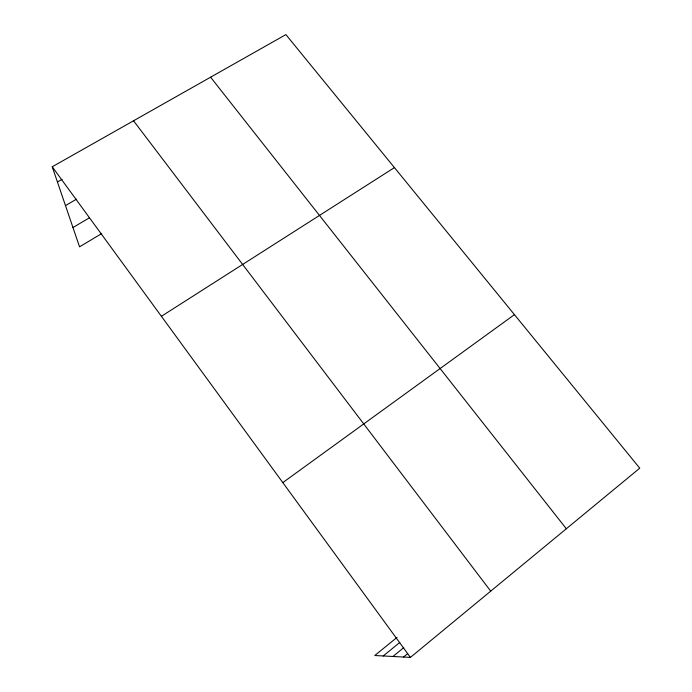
<?xml version="1.0" encoding="UTF-8"?>
<svg xmlns="http://www.w3.org/2000/svg" width="692" height="692" viewBox="0 0 692 692"><rect width="100%" height="100%" fill="white"/><g stroke="black" fill="none" stroke-linecap="round" stroke-linejoin="round"><path stroke-width="1.04" d="M397.035 637.393L374.77 655.514L410.425 657.4L639.754 468.173L285.882 34.6L52.246 166.781L79.545 246.828L101.663 233.602M403.54 657.037L407.649 653.655M392.961 656.474L403.756 647.625M383.238 655.964L399.742 642.487M282.82 482.601L514.441 314.644M161.4 316.296L394.431 167.602M72.963 227.521L89.493 217.772M65.481 205.585L76.527 199.166M57.436 181.987L62.064 179.34M210.593 77.193L566.333 528.757M133.547 120.789L490.723 591.15M52.246 166.781L410.425 657.4"/></g></svg>
